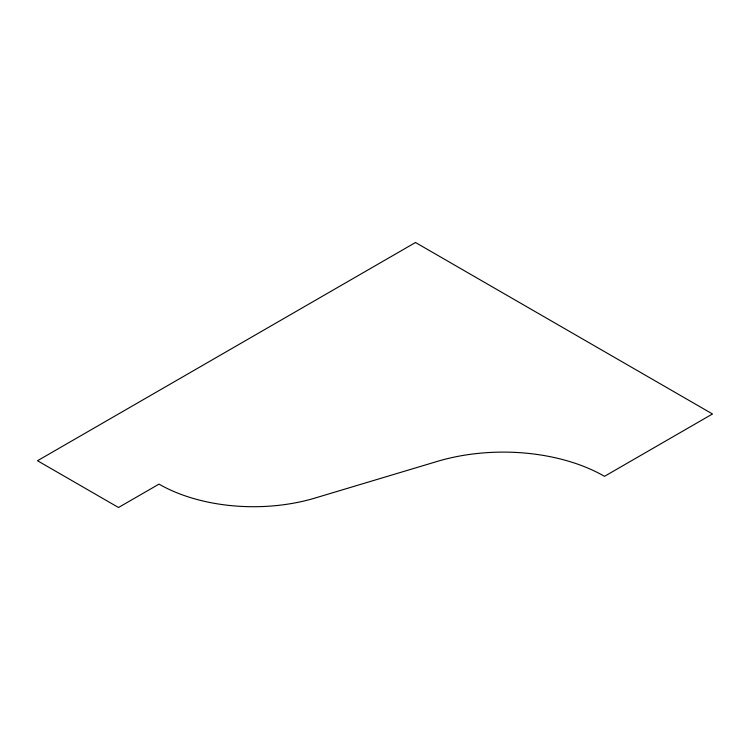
<?xml version="1.0" encoding="UTF-8"?>
<svg xmlns="http://www.w3.org/2000/svg" width="750" height="750" viewBox="0 0 750 750"><rect width="100%" height="100%" fill="white"/><g stroke="black" fill="none" stroke-linecap="round" stroke-linejoin="round"><path stroke-width="1.12" d="M415.5 242.503L37.5 460.734L118.5 507.497L159 484.116A133.641 77.156 0 0 0 315.084 498.038L437.269 461.409A143.194 82.669 0 0 1 604.5 476.325L712.5 413.972L415.5 242.503"/></g></svg>
